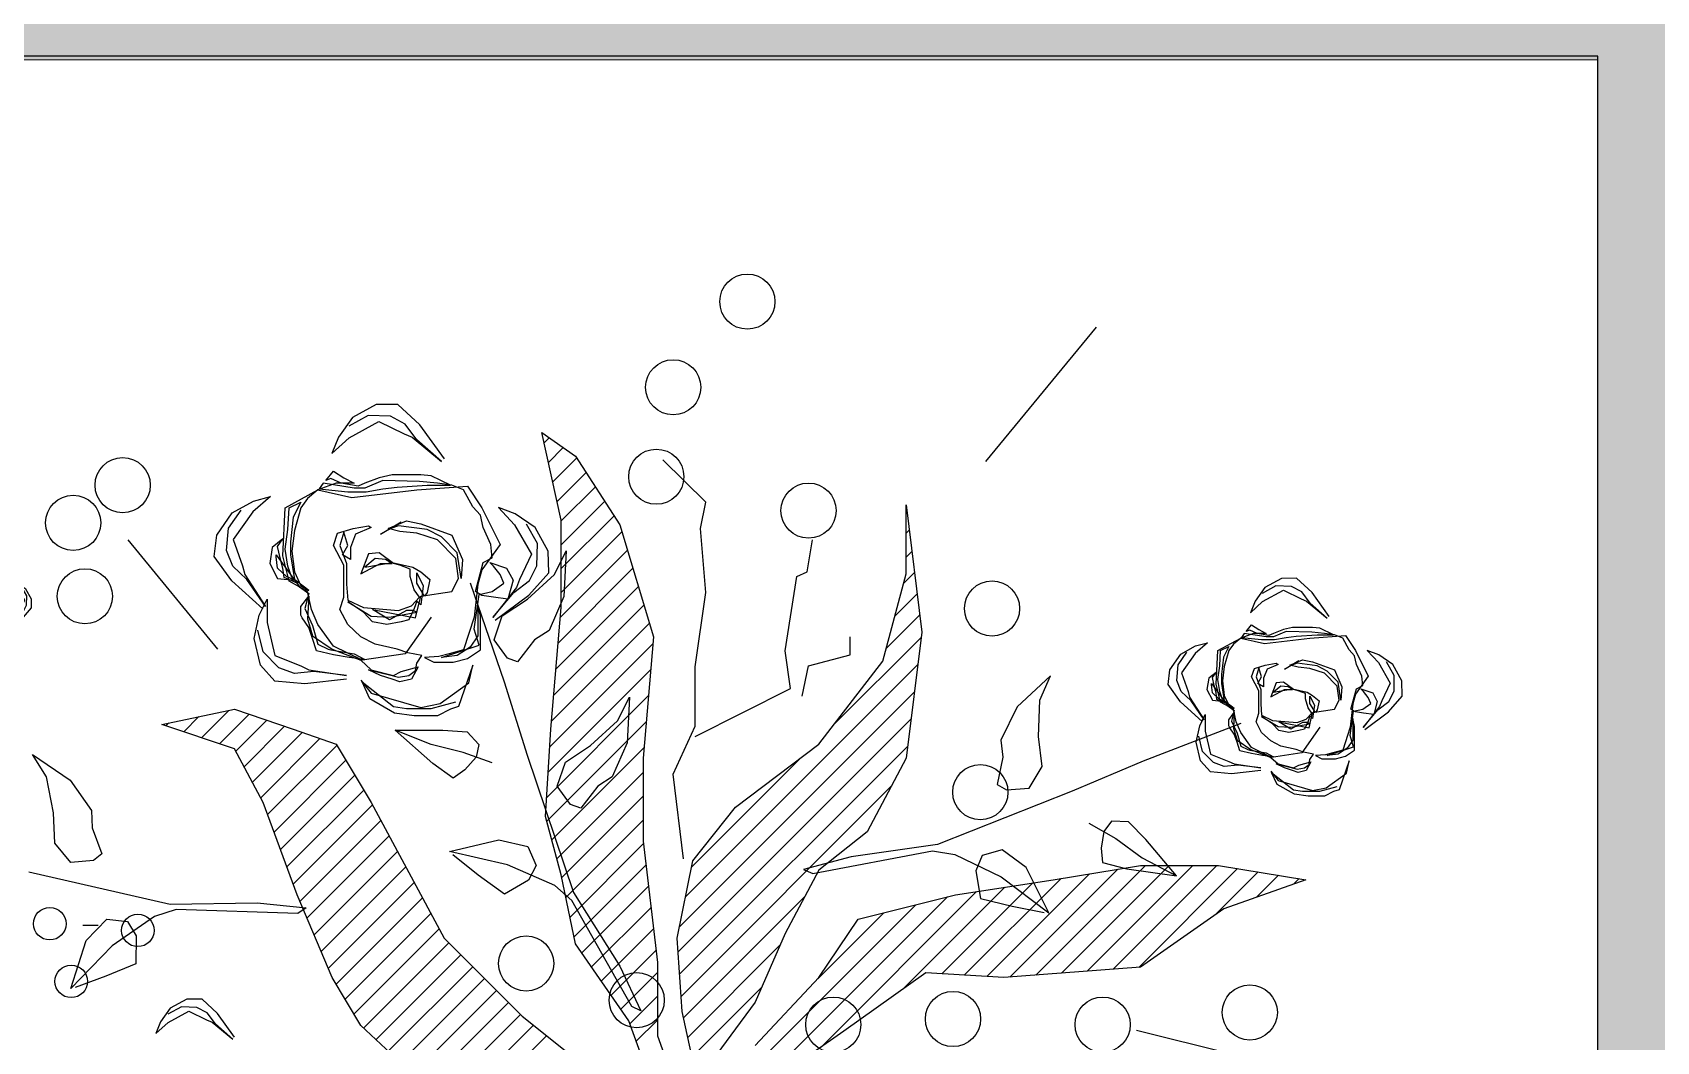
# Model space of a CAD drawing. Header units: inches. Extents: x 2744 to 7136, y -4349 to -2068.
# Drawn here: x 5505.53 to 5514.47, y -3867.7 to -3862.15 of the extents above; entities that cross this region are included whole.
import ezdxf

# ---------------------------------------------------------------- set-up
doc = ezdxf.new("R2010")
doc.units = ezdxf.units.IN
doc.header["$MEASUREMENT"] = 0
doc.linetypes.add('1', pattern=[0])
doc.layers.add('DIM', color=40, linetype='1', lineweight=0)
doc.layers.add('HATCH', color=251, linetype='Continuous', lineweight=0, transparency=0.75)
doc.layers.add('TREE', color=3, linetype='Continuous')

# ---------------------------------------------------------------- blocks, each defined once
blk = doc.blocks.new('06')
at = {"layer": 'TREE', "color": 97, "true_color": 0x446a2a}
for p, q in [((399.01295, 40.48709), (399.02693, 40.48709)), ((399.31794, 40.30515), (399.48347, 40.47068)), ((399.33501, 40.30943), (399.47364, 40.44806)), ((399.53324, 40.37977), (399.57249, 40.41901)), ((399.54034, 40.37408), (399.58177, 40.4155)), ((399.54734, 40.36828), (399.59003, 40.41098)), ((399.55373, 40.36189), (399.59829, 40.40645)), ((399.59878, 40.40619), (399.63303, 40.37433)), ((399.37367, 40.37736), (399.41072, 40.40315)), ((399.42121, 40.36169), (399.44987, 40.40062)), ((399.47364, 40.37989), (399.46525, 40.40315)), ((399.54634, 40.36927), (399.5072, 40.40062)), ((399.56012, 40.35549), (399.60502, 40.40038)), ((399.21638, 40.37686), (399.16535, 40.3895)), ((399.41779, 40.35384), (399.45516, 40.39121)), ((399.45477, 40.39304), (399.46036, 40.36675)), ((399.48133, 40.39304), (399.48902, 40.3718)), ((399.56652, 40.34909), (399.61164, 40.39422)), ((399.57291, 40.3427), (399.61827, 40.38806)), ((399.30232, 40.30231), (399.38583, 40.38583)), ((399.42121, 40.38495), (399.38695, 40.34854)), ((399.40792, 40.33118), (399.4574, 40.38066)), ((399.47364, 40.37132), (399.48506, 40.38274)), ((399.47364, 40.34045), (399.47364, 40.37989)), ((399.5793, 40.3363), (399.6249, 40.38189)), ((399.32963, 40.34601), (399.37367, 40.37736)), ((399.39451, 40.30498), (399.45964, 40.37011)), ((399.47364, 40.35853), (399.48846, 40.37335)), ((399.48902, 40.3718), (399.51768, 40.33034)), ((399.58569, 40.3299), (399.63152, 40.37573)), ((399.63303, 40.37433), (399.64841, 40.34854)), ((399.40513, 40.32478), (399.42121, 40.36169)), ((399.46036, 40.36675), (399.46315, 40.32731)), ((399.47364, 40.34574), (399.49339, 40.36549)), ((399.48257, 40.36633), (399.48753, 40.36402)), ((399.49395, 40.34249), (399.48257, 40.36633)), ((399.48753, 40.36402), (399.51968, 40.30709)), ((399.58829, 40.32731), (399.54634, 40.36927)), ((399.59095, 40.32237), (399.63672, 40.36814)), ((399.28719, 40.29998), (399.34212, 40.3549)), ((399.34814, 40.24582), (399.46093, 40.35862)), ((399.47443, 40.33374), (399.49861, 40.35793)), ((399.59542, 40.31405), (399.6415, 40.36013)), ((399.59989, 40.30573), (399.64628, 40.35212)), ((399.76654, 40.33149), (399.78886, 40.35438)), ((399.78886, 40.35438), (399.78052, 40.32853)), ((399.17327, 40.28837), (399.22899, 40.3441)), ((399.18606, 40.28837), (399.24283, 40.34514)), ((399.19885, 40.28837), (399.25667, 40.34619)), ((399.21164, 40.28837), (399.27051, 40.34724)), ((399.21428, 40.34298), (399.28769, 40.34854)), ((399.22639, 40.29033), (399.28435, 40.34829)), ((399.24165, 40.2928), (399.29684, 40.34799)), ((399.25691, 40.29527), (399.3089, 40.34726)), ((399.27207, 40.29765), (399.32096, 40.34654)), ((399.28769, 40.34854), (399.32963, 40.34601)), ((399.33931, 40.2242), (399.46178, 40.34667)), ((399.35208, 40.31371), (399.38759, 40.34922)), ((399.38695, 40.34854), (399.36598, 40.31719)), ((399.47578, 40.3223), (399.50384, 40.35036)), ((399.60436, 40.29741), (399.65052, 40.34357)), ((399.64841, 40.34854), (399.66729, 40.30405)), ((399.75384, 40.34112), (399.77004, 40.34785)), ((399.16213, 40.29002), (399.21516, 40.34305)), ((399.16954, 40.31163), (399.21428, 40.34298)), ((399.3375, 40.2096), (399.46263, 40.33473)), ((399.48133, 40.27523), (399.47364, 40.34045)), ((399.47713, 40.31086), (399.50907, 40.3428)), ((399.47848, 40.29942), (399.51429, 40.33524)), ((399.51881, 40.30287), (399.49395, 40.34249)), ((399.60883, 40.2891), (399.65433, 40.33459)), ((399.75368, 40.32613), (399.75384, 40.34112)), ((399.46315, 40.32731), (399.45477, 40.28584)), ((399.47983, 40.28798), (399.51846, 40.32661)), ((399.51768, 40.33034), (399.52537, 40.29343)), ((399.62744, 40.25449), (399.58829, 40.32731)), ((399.74388, 40.31567), (399.76654, 40.33149)), ((399.75827, 40.31848), (399.75368, 40.32613)), ((399.78052, 40.32853), (399.76936, 40.31709)), ((399.36598, 40.31719), (399.31355, 40.30405)), ((399.33569, 40.19501), (399.46193, 40.32124)), ((399.38695, 40.2909), (399.40513, 40.32478)), ((399.61331, 40.28078), (399.65814, 40.32561)), ((399.76936, 40.31709), (399.75827, 40.31848)), ((399.1255, 40.29596), (399.16954, 40.31163)), ((399.15113, 40.29181), (399.17425, 40.31493)), ((399.26352, 40.31369), (399.27574, 40.28943)), ((399.2891, 40.29451), (399.26352, 40.31369)), ((399.28312, 40.31013), (399.26605, 40.31359)), ((399.30016, 40.30598), (399.28312, 40.31013)), ((399.48118, 40.27654), (399.52066, 40.31603)), ((399.61778, 40.27246), (399.66195, 40.31663)), ((399.66233, 40.31112), (399.66689, 40.31415)), ((399.68862, 40.30842), (399.66233, 40.31112)), ((399.66689, 40.31415), (399.73223, 40.31196)), ((399.73539, 40.30902), (399.68862, 40.30842)), ((399.73223, 40.31196), (399.74388, 40.31567)), ((399.81139, 40.29182), (399.73539, 40.30902)), ((399.14012, 40.29359), (399.15187, 40.30534)), ((399.31355, 40.30405), (399.26112, 40.29596)), ((399.30263, 40.29119), (399.30016, 40.30598)), ((399.33389, 40.18041), (399.45868, 40.30521)), ((399.48133, 40.26391), (399.52287, 40.30545)), ((399.5437, 40.22902), (399.51881, 40.30287)), ((399.51968, 40.30709), (399.5289, 40.29908)), ((399.54294, 40.29616), (399.55582, 40.30382)), ((399.55582, 40.30382), (399.57, 40.29349)), ((399.62225, 40.26414), (399.66576, 40.30765)), ((399.66729, 40.30405), (399.68546, 40.25449)), ((399.17234, 40.28837), (399.1255, 40.29596)), ((399.12911, 40.29537), (399.13202, 40.29828)), ((399.22163, 40.29011), (399.19496, 40.29394)), ((399.19496, 40.29394), (399.21141, 40.27441)), ((399.2133, 40.28414), (399.19496, 40.29394)), ((399.26112, 40.29596), (399.21428, 40.28837)), ((399.31393, 40.28236), (399.2891, 40.29451)), ((399.29928, 40.28293), (399.30263, 40.29119)), ((399.39023, 40.29272), (399.326, 40.2805)), ((399.3952, 40.29043), (399.39023, 40.29272)), ((399.48133, 40.25112), (399.52507, 40.29486)), ((399.52537, 40.29343), (399.53376, 40.26208)), ((399.5289, 40.29908), (399.55422, 40.28797)), ((399.5388, 40.28826), (399.54294, 40.29616)), ((399.57, 40.29349), (399.58367, 40.28269)), ((399.62672, 40.25583), (399.66934, 40.29844)), ((399.21428, 40.28837), (399.17234, 40.28837)), ((399.22758, 40.27379), (399.2133, 40.28414)), ((399.23466, 40.28681), (399.22163, 40.29011)), ((399.23537, 40.27909), (399.23466, 40.28681)), ((399.27574, 40.28943), (399.28853, 40.27984)), ((399.28853, 40.27984), (399.29928, 40.28293)), ((399.326, 40.2805), (399.31393, 40.28236)), ((399.32334, 40.2771), (399.36964, 40.28372)), ((399.36109, 40.27017), (399.38695, 40.2909)), ((399.36964, 40.28372), (399.3952, 40.29043)), ((399.39707, 40.2308), (399.45544, 40.28917)), ((399.45477, 40.28584), (399.4317, 40.25702)), ((399.45966, 40.28483), (399.46525, 40.23933)), ((399.48133, 40.23833), (399.52771, 40.2847)), ((399.54338, 40.27806), (399.5388, 40.28826)), ((399.55422, 40.28797), (399.58537, 40.28083)), ((399.63147, 40.24779), (399.67277, 40.28909)), ((399.7721, 40.282), (399.77652, 40.28572)), ((399.77652, 40.28572), (399.7887, 40.28668)), ((399.7887, 40.28668), (399.79743, 40.27627)), ((399.21141, 40.27441), (399.22066, 40.26496)), ((399.24193, 40.26554), (399.22758, 40.27379)), ((399.23401, 40.27005), (399.23537, 40.27909)), ((399.25089, 40.24841), (399.32334, 40.2771)), ((399.48084, 40.22505), (399.53041, 40.27462)), ((399.48133, 40.23073), (399.48133, 40.27523)), ((399.55896, 40.27449), (399.54338, 40.27806)), ((399.58537, 40.28083), (399.55896, 40.27449)), ((399.63628, 40.23981), (399.6762, 40.27973)), ((399.77739, 40.26808), (399.7721, 40.282)), ((399.79743, 40.27627), (399.79803, 40.26001)), ((399.22975, 40.26461), (399.23401, 40.27005)), ((399.34012, 40.23073), (399.36109, 40.27017)), ((399.64109, 40.23182), (399.67964, 40.27037)), ((399.77765, 40.25887), (399.77739, 40.26808)), ((399.4317, 40.25702), (399.38695, 40.22314)), ((399.47964, 40.21106), (399.53311, 40.26453)), ((399.50573, 40.24569), (399.51485, 40.25746)), ((399.51485, 40.25746), (399.52033, 40.25561)), ((399.53376, 40.26208), (399.53096, 40.21505)), ((399.64589, 40.22384), (399.68307, 40.26102)), ((399.78908, 40.24259), (399.77765, 40.25887)), ((399.79803, 40.26001), (399.80179, 40.2408)), ((399.21283, 40.23238), (399.25089, 40.24841)), ((399.28628, 40.24775), (399.2741, 40.24682)), ((399.29123, 40.24476), (399.28628, 40.24775)), ((399.47844, 40.19707), (399.53315, 40.25178)), ((399.52033, 40.25561), (399.52749, 40.24572)), ((399.64631, 40.22314), (399.62744, 40.25449)), ((399.65496, 40.22011), (399.68681, 40.25197)), ((399.68546, 40.25449), (399.70084, 40.22567)), ((399.2741, 40.24682), (399.26708, 40.23519)), ((399.28814, 40.23019), (399.29123, 40.24476)), ((399.46525, 40.23933), (399.45337, 40.21354)), ((399.49004, 40.22244), (399.49799, 40.24068)), ((399.49799, 40.24068), (399.50573, 40.24569)), ((399.52749, 40.24572), (399.52315, 40.23284)), ((399.57714, 40.23699), (399.5835, 40.24143)), ((399.5835, 40.24143), (399.59443, 40.23362)), ((399.66443, 40.21679), (399.69126, 40.24363)), ((399.8093, 40.22873), (399.78908, 40.24259)), ((399.80179, 40.2408), (399.8093, 40.22873)), ((399.26708, 40.23519), (399.26899, 40.21903)), ((399.28931, 40.22105), (399.28814, 40.23019)), ((399.33173, 40.16297), (399.34012, 40.23073)), ((399.47574, 40.1655), (399.48133, 40.23073)), ((399.47725, 40.18309), (399.53234, 40.23818)), ((399.52315, 40.23284), (399.50958, 40.22386)), ((399.56256, 40.23325), (399.57813, 40.22762)), ((399.56972, 40.22335), (399.57112, 40.23011)), ((399.57112, 40.23011), (399.57714, 40.23699)), ((399.59443, 40.23362), (399.61458, 40.21573)), ((399.67394, 40.21352), (399.69571, 40.23529)), ((399.38695, 40.22314), (399.3527, 40.17865)), ((399.47605, 40.1691), (399.53153, 40.22458)), ((399.48874, 40.19796), (399.49004, 40.22244)), ((399.50958, 40.22386), (399.49513, 40.21065)), ((399.55605, 40.18961), (399.5437, 40.22902)), ((399.57586, 40.21663), (399.56972, 40.22335)), ((399.57813, 40.22762), (399.59525, 40.2234)), ((399.59525, 40.2234), (399.61458, 40.21573)), ((399.66938, 40.21505), (399.64631, 40.22314)), ((399.6835, 40.21029), (399.70016, 40.22695)), ((399.69306, 40.20706), (399.70895, 40.22295)), ((399.70084, 40.22567), (399.73999, 40.21253)), ((399.26899, 40.21903), (399.26824, 40.19947)), ((399.28052, 40.2032), (399.28931, 40.22105)), ((399.33208, 40.16581), (399.37874, 40.21248)), ((399.45337, 40.2191), (399.40233, 40.19331)), ((399.45337, 40.21354), (399.45337, 40.18168)), ((399.53096, 40.21505), (399.52537, 40.14983)), ((399.58905, 40.21568), (399.57586, 40.21663)), ((399.61458, 40.21573), (399.58905, 40.21568)), ((399.70084, 40.20444), (399.66938, 40.21505)), ((399.73999, 40.21253), (399.70084, 40.20444)), ((399.70385, 40.20506), (399.71852, 40.21973)), ((399.71997, 40.20839), (399.7281, 40.21652)), ((399.73609, 40.21172), (399.73767, 40.2133)), ((399.47794, 40.1582), (399.53061, 40.21087)), ((399.49513, 40.21065), (399.48874, 40.19796)), ((399.26267, 40.18639), (399.28052, 40.2032)), ((399.26824, 40.19947), (399.26267, 40.18639)), ((399.39604, 40.19736), (399.39255, 40.18118)), ((399.48091, 40.14838), (399.52941, 40.19688)), ((399.40233, 40.19331), (399.40513, 40.17309)), ((399.3527, 40.17865), (399.34012, 40.13162)), ((399.39255, 40.18118), (399.37018, 40.17511)), ((399.45337, 40.18168), (399.44777, 40.14174)), ((399.48388, 40.13856), (399.52821, 40.18289)), ((399.33285, 40.1538), (399.35087, 40.17182)), ((399.37018, 40.17511), (399.37018, 40.1655)), ((399.40513, 40.17309), (399.39884, 40.13314)), ((399.48684, 40.12874), (399.52701, 40.1689)), ((399.75817, 40.11342), (399.70993, 40.17208)), ((399.34012, 40.09471), (399.33173, 40.16297)), ((399.49391, 40.10533), (399.47574, 40.1655)), ((399.52399, 40.14386), (399.53195, 40.1621)), ((399.53195, 40.1621), (399.53968, 40.16711)), ((399.33425, 40.14241), (399.3462, 40.15435)), ((399.48981, 40.11891), (399.52581, 40.15491)), ((399.52269, 40.11938), (399.52399, 40.14386)), ((399.52537, 40.14983), (399.52537, 40.1028)), ((399.33565, 40.13102), (399.34153, 40.13689)), ((399.44777, 40.14174), (399.45057, 40.10735)), ((399.49278, 40.10909), (399.52537, 40.14169)), ((399.34012, 40.13162), (399.34012, 40.09471)), ((399.39325, 40.13061), (399.39045, 40.11342)), ((399.39884, 40.13314), (399.39325, 40.13061)), ((399.49701, 40.10053), (399.52537, 40.1289)), ((399.52908, 40.13208), (399.52269, 40.11938)), ((399.53206, 40.13107), (399.53233, 40.11954)), ((399.33705, 40.11963), (399.34012, 40.12269)), ((399.33845, 40.10824), (399.34012, 40.1099)), ((399.50201, 40.09275), (399.52537, 40.11611)), ((399.45057, 40.10735), (399.44777, 40.0932)), ((399.51768, 40.06842), (399.49391, 40.10533)), ((399.50702, 40.08497), (399.52537, 40.10332)), ((399.52537, 40.1028), (399.53586, 40.05578)), ((399.33985, 40.09685), (399.34012, 40.09711)), ((399.44777, 40.0932), (399.47084, 40.07044)), ((399.51203, 40.07719), (399.52761, 40.09277)), ((399.51704, 40.06941), (399.52994, 40.08231)), ((399.23805, 39.99915), (399.29747, 40.07145)), ((399.53586, 40.05578), (399.51768, 40.06842)), ((399.52426, 40.06384), (399.53227, 40.07185)), ((399.53181, 40.0586), (399.53461, 40.06139))]:
    blk.add_line(p, q, dxfattribs=at)
at = {"layer": 'TREE', "color": 30, "true_color": 0xef731a}
for p, q in [((399.70081, 40.38057), (399.70999, 40.36776)), ((399.70186, 40.38152), (399.71111, 40.37339)), ((399.71295, 40.37241), (399.70186, 40.38152)), ((399.74315, 40.37858), (399.73658, 40.37265)), ((399.74065, 40.37236), (399.74315, 40.37858)), ((399.71111, 40.37339), (399.71551, 40.36747)), ((399.71597, 40.37118), (399.71295, 40.37241)), ((399.72542, 40.36652), (399.71597, 40.37118)), ((399.73658, 40.37265), (399.72542, 40.36652)), ((399.73539, 40.36498), (399.74065, 40.37236)), ((399.70999, 40.36776), (399.71832, 40.36012)), ((399.71551, 40.36747), (399.72102, 40.36453)), ((399.72102, 40.36453), (399.72942, 40.3642)), ((399.7264, 40.36016), (399.73539, 40.36498)), ((399.72942, 40.3642), (399.73677, 40.36821)), ((399.71832, 40.36012), (399.7264, 40.36016)), ((399.77004, 40.34785), (399.78638, 40.35389)), ((399.22066, 40.26496), (399.22975, 40.26461)), ((399.10222, 40.23204), (399.1076, 40.24762)), ((399.1076, 40.24762), (399.11054, 40.24868)), ((399.11788, 40.24833), (399.10858, 40.24585)), ((399.11054, 40.24868), (399.11543, 40.25116)), ((399.12179, 40.24797), (399.11445, 40.24656)), ((399.11543, 40.25116), (399.12424, 40.25116)), ((399.12718, 40.24833), (399.11788, 40.24833)), ((399.14039, 40.24266), (399.12179, 40.24797)), ((399.12424, 40.25116), (399.13158, 40.2501)), ((399.13207, 40.24762), (399.12718, 40.24833)), ((399.13158, 40.2501), (399.14088, 40.24479)), ((399.14381, 40.23841), (399.13207, 40.24762)), ((399.10369, 40.23877), (399.10222, 40.23204)), ((399.11445, 40.24656), (399.10369, 40.23877)), ((399.1443, 40.23771), (399.14039, 40.24266)), ((399.14088, 40.24479), (399.14381, 40.23841)), ((399.14969, 40.23735), (399.16535, 40.23912)), ((399.16535, 40.23912), (399.1766, 40.23806)), ((399.10956, 40.23098), (399.10418, 40.22957)), ((399.1169, 40.23098), (399.10956, 40.23098)), ((399.12033, 40.22921), (399.1169, 40.23098)), ((399.12326, 40.23134), (399.1213, 40.2285)), ((399.12277, 40.23275), (399.12522, 40.23735)), ((399.12913, 40.23452), (399.12277, 40.23275)), ((399.12375, 40.23417), (399.12326, 40.23134)), ((399.1262, 40.23594), (399.12375, 40.23417)), ((399.12522, 40.23735), (399.12962, 40.23841)), ((399.13011, 40.23665), (399.1262, 40.23594)), ((399.12767, 40.2278), (399.14381, 40.23027)), ((399.13207, 40.23594), (399.12913, 40.23452)), ((399.12962, 40.23841), (399.13256, 40.23735)), ((399.13403, 40.23558), (399.13011, 40.23665)), ((399.14039, 40.23381), (399.13207, 40.23594)), ((399.13256, 40.23735), (399.13696, 40.23594)), ((399.14137, 40.23381), (399.13403, 40.23558)), ((399.13696, 40.23594), (399.14137, 40.23381)), ((399.1443, 40.23027), (399.14039, 40.23381)), ((399.14284, 40.22992), (399.14871, 40.22921)), ((399.14675, 40.2278), (399.14284, 40.22992)), ((399.14381, 40.23027), (399.15458, 40.22497)), ((399.15507, 40.22603), (399.1443, 40.23027)), ((399.14969, 40.23594), (399.16192, 40.23452)), ((399.16388, 40.23381), (399.14969, 40.23594)), ((399.16043, 40.21201), (399.21283, 40.23238)), ((399.16192, 40.23452), (399.16926, 40.23523)), ((399.16681, 40.2324), (399.16388, 40.23381)), ((399.1766, 40.2285), (399.16681, 40.2324)), ((399.16926, 40.23523), (399.17513, 40.23311)), ((399.17513, 40.23311), (399.18101, 40.22709)), ((399.1766, 40.23806), (399.18198, 40.23204)), ((399.18198, 40.23204), (399.18443, 40.22213)), ((399.10418, 40.22957), (399.09928, 40.22638)), ((399.09928, 40.22638), (399.09928, 40.22213)), ((399.09928, 40.22213), (399.09928, 40.21364)), ((399.11396, 40.22921), (399.09977, 40.22461)), ((399.09977, 40.22461), (399.10173, 40.21859)), ((399.10026, 40.22107), (399.1032, 40.22532)), ((399.10173, 40.21399), (399.10565, 40.22638)), ((399.1032, 40.22532), (399.10809, 40.2285)), ((399.10565, 40.22638), (399.11103, 40.2278)), ((399.10809, 40.2285), (399.11396, 40.22921)), ((399.11103, 40.2278), (399.11494, 40.22886)), ((399.11494, 40.22886), (399.12033, 40.22921)), ((399.11788, 40.21399), (399.12767, 40.2278)), ((399.1213, 40.2285), (399.12669, 40.22744)), ((399.12669, 40.22744), (399.1306, 40.22603)), ((399.1306, 40.22603), (399.13892, 40.22426)), ((399.13892, 40.22426), (399.1443, 40.22143)), ((399.1443, 40.22143), (399.1492, 40.21682)), ((399.15556, 40.22638), (399.14675, 40.2278)), ((399.14871, 40.22921), (399.15458, 40.22815)), ((399.15458, 40.22815), (399.16094, 40.22673)), ((399.15458, 40.22497), (399.16045, 40.21682)), ((399.16241, 40.22107), (399.15507, 40.22603)), ((399.15654, 40.22603), (399.15556, 40.22638)), ((399.16045, 40.22426), (399.15654, 40.22603)), ((399.16241, 40.21718), (399.16045, 40.22426)), ((399.16094, 40.22673), (399.16241, 40.22213)), ((399.16241, 40.22213), (399.16388, 40.21789)), ((399.17954, 40.21612), (399.1766, 40.2285)), ((399.18101, 40.22709), (399.18296, 40.21895)), ((399.18443, 40.22213), (399.18247, 40.21328)), ((399.09374, 40.21522), (399.08111, 40.2058)), ((399.08581, 40.20293), (399.09471, 40.21419)), ((399.09471, 40.21419), (399.08675, 40.20478)), ((399.09928, 40.21364), (399.10026, 40.20939)), ((399.10173, 40.21859), (399.09977, 40.2055)), ((399.10026, 40.20939), (399.10026, 40.22107)), ((399.10026, 40.2016), (399.10173, 40.21399)), ((399.12375, 40.21435), (399.12179, 40.20621)), ((399.13354, 40.21399), (399.12326, 40.21222)), ((399.1399, 40.21116), (399.12375, 40.21435)), ((399.12424, 40.21081), (399.1262, 40.21505)), ((399.1262, 40.21505), (399.12913, 40.21576)), ((399.12718, 40.21152), (399.13354, 40.21505)), ((399.12913, 40.21576), (399.13452, 40.21682)), ((399.13354, 40.21505), (399.1399, 40.21116)), ((399.14039, 40.21364), (399.13354, 40.21399)), ((399.13452, 40.21682), (399.1399, 40.21576)), ((399.1399, 40.21576), (399.14333, 40.21222)), ((399.1492, 40.20833), (399.14039, 40.21364)), ((399.1492, 40.21682), (399.15213, 40.21116)), ((399.16045, 40.21682), (399.1629, 40.21116)), ((399.16437, 40.2147), (399.16241, 40.22107)), ((399.16535, 40.21081), (399.16241, 40.21718)), ((399.16388, 40.21789), (399.16633, 40.21435)), ((399.16388, 40.20621), (399.16437, 40.2147)), ((399.16633, 40.21435), (399.16681, 40.21328)), ((399.16681, 40.21328), (399.16681, 40.2101)), ((399.17954, 40.20727), (399.17954, 40.21612)), ((399.18247, 40.21328), (399.17954, 40.20727)), ((399.08111, 40.2058), (399.07363, 40.19732)), ((399.08675, 40.20478), (399.08092, 40.20028)), ((399.08705, 40.20019), (399.08901, 40.20727)), ((399.08901, 40.20727), (399.09439, 40.20656)), ((399.09488, 40.20444), (399.09048, 40.20125)), ((399.09439, 40.20656), (399.09879, 40.20585)), ((399.09977, 40.2055), (399.09488, 40.20444)), ((399.10124, 40.20444), (399.0983, 40.19346)), ((399.09879, 40.20585), (399.10124, 40.20444)), ((399.11005, 40.20444), (399.1076, 40.19948)), ((399.12179, 40.20621), (399.11005, 40.20444)), ((399.11837, 40.19983), (399.11935, 40.20479)), ((399.11935, 40.20479), (399.12033, 40.20621)), ((399.12033, 40.20621), (399.12326, 40.20125)), ((399.12082, 40.20231), (399.12179, 40.20939)), ((399.12179, 40.20939), (399.12326, 40.20798)), ((399.12522, 40.20975), (399.12228, 40.20656)), ((399.12228, 40.20656), (399.12424, 40.20373)), ((399.12326, 40.21222), (399.12473, 40.21152)), ((399.12326, 40.20798), (399.12424, 40.21081)), ((399.12473, 40.21152), (399.12718, 40.21152)), ((399.13011, 40.21152), (399.12522, 40.20975)), ((399.14333, 40.21045), (399.13011, 40.21152)), ((399.14333, 40.21222), (399.1492, 40.20833)), ((399.1492, 40.20762), (399.14333, 40.21045)), ((399.14969, 40.2016), (399.1492, 40.20762)), ((399.15213, 40.21116), (399.15067, 40.20656)), ((399.15067, 40.20656), (399.15067, 40.19453)), ((399.1629, 40.21116), (399.16437, 40.20444)), ((399.16388, 40.20514), (399.16535, 40.21081)), ((399.16681, 40.2101), (399.16388, 40.20621)), ((399.1673, 40.20267), (399.16388, 40.20514)), ((399.16388, 40.20408), (399.17024, 40.19913)), ((399.16681, 40.20231), (399.16388, 40.20408)), ((399.16437, 40.20444), (399.17122, 40.20054)), ((399.18011, 40.21002), (399.18711, 40.19989)), ((399.18787, 40.19795), (399.18011, 40.21002)), ((399.18117, 40.21096), (399.19283, 40.20035)), ((399.5806, 40.20292), (399.58479, 40.20444)), ((399.59528, 40.20393), (399.582, 40.20039)), ((399.58479, 40.20444), (399.59178, 40.20798)), ((399.59178, 40.20798), (399.60437, 40.20798)), ((399.60856, 40.20393), (399.59528, 40.20393)), ((399.60437, 40.20798), (399.61485, 40.20646)), ((399.61555, 40.20292), (399.60856, 40.20393)), ((399.61485, 40.20646), (399.62814, 40.19887)), ((399.07363, 40.19732), (399.07382, 40.18925)), ((399.08092, 40.20028), (399.07809, 40.19471)), ((399.08016, 40.19035), (399.08464, 40.19989)), ((399.08464, 40.19989), (399.08581, 40.20293)), ((399.0895, 40.19559), (399.08705, 40.20019)), ((399.09586, 40.19346), (399.0895, 40.19559)), ((399.09048, 40.20125), (399.09194, 40.19807)), ((399.09194, 40.19807), (399.09439, 40.19488)), ((399.09194, 40.18674), (399.09879, 40.1963)), ((399.09879, 40.1963), (399.10026, 40.2016)), ((399.10613, 40.1924), (399.10662, 40.19948)), ((399.10662, 40.19948), (399.10809, 40.18992)), ((399.1076, 40.19948), (399.10858, 40.19205)), ((399.12179, 40.197), (399.11837, 40.19983)), ((399.12326, 40.19736), (399.12082, 40.20231)), ((399.12473, 40.19523), (399.12179, 40.197)), ((399.12326, 40.20125), (399.12326, 40.19736)), ((399.12424, 40.20373), (399.12571, 40.19877)), ((399.13256, 40.19346), (399.12473, 40.19523)), ((399.12571, 40.19877), (399.12571, 40.19594)), ((399.12571, 40.19594), (399.12962, 40.19453)), ((399.14284, 40.19523), (399.13256, 40.19346)), ((399.1443, 40.19771), (399.13892, 40.19488)), ((399.13892, 40.19205), (399.14284, 40.19523)), ((399.14137, 40.19028), (399.1443, 40.19771)), ((399.14969, 40.19382), (399.14969, 40.2016)), ((399.16926, 40.197), (399.16681, 40.20231)), ((399.17611, 40.19063), (399.1673, 40.20267)), ((399.16828, 40.20125), (399.17318, 40.19913)), ((399.16926, 40.19983), (399.16828, 40.20125)), ((399.16926, 40.20019), (399.1722, 40.19877)), ((399.17562, 40.19948), (399.16926, 40.20019)), ((399.17073, 40.19063), (399.16926, 40.19983)), ((399.17024, 40.18922), (399.16926, 40.197)), ((399.17024, 40.19913), (399.17171, 40.19488)), ((399.17122, 40.20054), (399.17367, 40.19099)), ((399.1722, 40.19877), (399.17562, 40.19559)), ((399.17318, 40.19913), (399.17367, 40.19559)), ((399.17367, 40.19559), (399.17464, 40.19169)), ((399.17856, 40.19382), (399.17562, 40.19948)), ((399.17562, 40.19559), (399.17611, 40.19134)), ((399.18711, 40.19989), (399.19248, 40.19484)), ((399.18874, 40.19481), (399.18787, 40.19795)), ((399.19283, 40.20035), (399.19945, 40.19119)), ((399.57291, 40.18067), (399.5806, 40.20292)), ((399.59039, 40.2014), (399.57501, 40.19028)), ((399.60087, 40.20342), (399.59039, 40.2014)), ((399.62744, 40.19584), (399.60087, 40.20342)), ((399.63233, 40.18977), (399.61555, 40.20292)), ((399.63303, 40.18876), (399.62744, 40.19584)), ((399.62814, 40.19887), (399.63233, 40.18977)), ((399.07382, 40.18925), (399.07881, 40.18035)), ((399.07809, 40.19471), (399.07792, 40.18631)), ((399.07792, 40.18631), (399.08206, 40.17903)), ((399.0865, 40.17931), (399.08016, 40.19035)), ((399.09879, 40.17293), (399.09194, 40.18674)), ((399.09439, 40.19488), (399.09586, 40.19346)), ((399.0983, 40.19346), (399.09488, 40.19169)), ((399.09488, 40.19169), (399.09537, 40.18674)), ((399.09537, 40.18674), (399.0983, 40.18037)), ((399.11005, 40.1832), (399.10613, 40.1924)), ((399.10809, 40.18992), (399.11396, 40.18391)), ((399.10858, 40.19205), (399.11543, 40.18497)), ((399.12962, 40.19453), (399.13207, 40.19382)), ((399.13207, 40.19382), (399.13745, 40.18992)), ((399.13256, 40.19382), (399.13501, 40.1924)), ((399.13696, 40.19382), (399.13256, 40.19382)), ((399.13501, 40.1924), (399.13892, 40.19205)), ((399.13892, 40.19488), (399.13696, 40.19382)), ((399.13745, 40.18992), (399.14137, 40.19028)), ((399.14626, 40.18285), (399.14822, 40.1878)), ((399.14822, 40.1924), (399.15116, 40.19063)), ((399.14822, 40.1878), (399.14822, 40.1924)), ((399.15116, 40.19063), (399.1492, 40.18709)), ((399.1492, 40.18709), (399.15067, 40.18214)), ((399.15213, 40.18709), (399.14969, 40.19382)), ((399.15067, 40.19453), (399.15458, 40.18709)), ((399.15067, 40.18214), (399.15213, 40.18709)), ((399.15458, 40.18709), (399.15311, 40.18249)), ((399.16926, 40.18143), (399.17024, 40.18922)), ((399.17073, 40.18568), (399.17073, 40.19063)), ((399.17171, 40.19488), (399.17269, 40.18851)), ((399.17269, 40.18851), (399.17171, 40.18108)), ((399.17367, 40.19099), (399.17269, 40.17293)), ((399.17367, 40.18462), (399.17758, 40.1878)), ((399.17562, 40.18745), (399.17367, 40.18462)), ((399.17464, 40.19169), (399.17562, 40.18745)), ((399.17611, 40.19134), (399.17611, 40.19063)), ((399.17758, 40.1878), (399.17856, 40.19382)), ((399.19227, 40.18489), (399.18874, 40.19481)), ((399.19248, 40.19484), (399.19476, 40.18902)), ((399.19476, 40.18902), (399.19411, 40.18064)), ((399.19945, 40.19119), (399.19848, 40.18317)), ((399.57434, 40.13645), (399.55605, 40.18961)), ((399.57501, 40.19028), (399.57291, 40.18067)), ((399.60227, 40.18168), (399.60577, 40.18826)), ((399.60577, 40.18826), (399.61206, 40.18977)), ((399.61276, 40.18724), (399.60716, 40.18623)), ((399.61206, 40.18977), (399.61625, 40.18826)), ((399.61835, 40.18573), (399.61276, 40.18724)), ((399.61625, 40.18826), (399.62254, 40.18623)), ((399.64072, 40.18826), (399.66309, 40.19078)), ((399.66309, 40.19078), (399.67917, 40.18927)), ((399.67917, 40.18927), (399.68686, 40.18067)), ((399.07881, 40.18035), (399.08629, 40.17523)), ((399.09255, 40.17285), (399.0865, 40.17931)), ((399.0983, 40.18037), (399.09928, 40.17577)), ((399.12179, 40.17895), (399.11005, 40.1832)), ((399.11396, 40.18391), (399.11935, 40.18108)), ((399.11543, 40.18497), (399.12326, 40.18249)), ((399.11935, 40.18108), (399.13011, 40.17966)), ((399.12718, 40.17789), (399.12179, 40.17895)), ((399.12326, 40.18249), (399.12962, 40.18178)), ((399.13403, 40.18072), (399.12718, 40.17789)), ((399.13696, 40.18285), (399.12913, 40.17824)), ((399.12962, 40.18178), (399.13403, 40.18072)), ((399.13011, 40.17966), (399.13305, 40.18072)), ((399.13305, 40.18072), (399.13696, 40.18285)), ((399.14039, 40.18037), (399.14626, 40.18285)), ((399.14137, 40.17966), (399.14039, 40.18037)), ((399.14724, 40.18072), (399.14137, 40.17966)), ((399.15311, 40.18249), (399.14724, 40.18072)), ((399.16681, 40.17293), (399.16926, 40.18143)), ((399.16975, 40.17647), (399.17073, 40.18568)), ((399.17171, 40.18108), (399.17122, 40.17293)), ((399.18489, 40.17451), (399.19227, 40.18489)), ((399.19411, 40.18064), (399.18928, 40.1738)), ((399.19848, 40.18317), (399.19264, 40.1748)), ((399.53968, 40.16711), (399.54881, 40.17888)), ((399.54881, 40.17888), (399.55428, 40.17704)), ((399.5834, 40.17915), (399.57571, 40.17713)), ((399.59388, 40.17915), (399.5834, 40.17915)), ((399.59878, 40.17663), (399.59388, 40.17915)), ((399.60297, 40.17966), (399.60017, 40.17561)), ((399.61136, 40.18421), (399.60227, 40.18168)), ((399.60367, 40.1837), (399.60297, 40.17966)), ((399.60716, 40.18623), (399.60367, 40.1837)), ((399.60926, 40.1746), (399.63233, 40.17814)), ((399.61555, 40.18623), (399.61136, 40.18421)), ((399.62744, 40.1832), (399.61555, 40.18623)), ((399.62884, 40.1832), (399.61835, 40.18573)), ((399.62254, 40.18623), (399.62884, 40.1832)), ((399.63303, 40.17814), (399.62744, 40.1832)), ((399.63093, 40.17764), (399.63932, 40.17663)), ((399.63653, 40.1746), (399.63093, 40.17764)), ((399.63233, 40.17814), (399.64771, 40.17056)), ((399.64841, 40.17208), (399.63303, 40.17814)), ((399.64072, 40.18623), (399.6582, 40.18421)), ((399.66099, 40.1832), (399.64072, 40.18623)), ((399.6582, 40.18421), (399.66868, 40.18522)), ((399.66519, 40.18118), (399.66099, 40.1832)), ((399.67917, 40.17561), (399.66519, 40.18118)), ((399.66868, 40.18522), (399.67707, 40.18219)), ((399.67707, 40.18219), (399.68546, 40.17359)), ((399.68686, 40.18067), (399.69035, 40.16651)), ((399.08629, 40.17523), (399.09255, 40.17285)), ((399.10418, 40.16479), (399.09879, 40.17293)), ((399.09928, 40.17577), (399.10222, 40.17258)), ((399.10222, 40.17258), (399.10565, 40.16621)), ((399.14773, 40.16904), (399.12326, 40.16621)), ((399.16045, 40.16621), (399.14773, 40.16904)), ((399.17269, 40.17293), (399.16045, 40.16621)), ((399.16045, 40.16621), (399.16437, 40.1694)), ((399.16437, 40.1694), (399.16681, 40.17293)), ((399.16681, 40.17081), (399.16975, 40.17647)), ((399.17122, 40.17293), (399.16681, 40.17081)), ((399.17823, 40.16868), (399.18489, 40.17451)), ((399.18469, 40.17044), (399.17823, 40.16868)), ((399.19264, 40.1748), (399.18469, 40.17044)), ((399.55428, 40.17704), (399.56144, 40.16714)), ((399.57571, 40.17713), (399.56872, 40.17258)), ((399.56872, 40.17258), (399.56872, 40.16651)), ((399.58969, 40.17663), (399.56941, 40.17005)), ((399.56941, 40.17005), (399.57221, 40.16146)), ((399.57011, 40.165), (399.57431, 40.17106)), ((399.57221, 40.15488), (399.5778, 40.17258)), ((399.57431, 40.17106), (399.5813, 40.17561)), ((399.5778, 40.17258), (399.58549, 40.1746)), ((399.5813, 40.17561), (399.58969, 40.17663)), ((399.58549, 40.1746), (399.59109, 40.17612)), ((399.59109, 40.17612), (399.59878, 40.17663)), ((399.59528, 40.15488), (399.60926, 40.1746)), ((399.60017, 40.17561), (399.60786, 40.1741)), ((399.60786, 40.1741), (399.61346, 40.17208)), ((399.61346, 40.17208), (399.62534, 40.16955)), ((399.62534, 40.16955), (399.63303, 40.1655)), ((399.64911, 40.17258), (399.63653, 40.1746)), ((399.63932, 40.17663), (399.64771, 40.17511)), ((399.64771, 40.17511), (399.6568, 40.17309)), ((399.64771, 40.17056), (399.6561, 40.15893)), ((399.6589, 40.165), (399.64841, 40.17208)), ((399.65051, 40.17208), (399.64911, 40.17258)), ((399.6561, 40.16955), (399.65051, 40.17208)), ((399.6589, 40.15943), (399.6561, 40.16955)), ((399.6568, 40.17309), (399.6589, 40.16651)), ((399.68336, 40.15792), (399.67917, 40.17561)), ((399.68546, 40.17359), (399.68826, 40.16196)), ((399.12326, 40.16621), (399.10418, 40.16479)), ((399.10565, 40.16621), (399.11005, 40.16444)), ((399.11005, 40.16444), (399.11543, 40.16373)), ((399.11054, 40.16444), (399.11788, 40.1609)), ((399.11935, 40.16444), (399.11054, 40.16444)), ((399.11543, 40.16373), (399.12228, 40.16302)), ((399.11788, 40.1609), (399.12179, 40.16055)), ((399.1306, 40.16515), (399.11935, 40.16444)), ((399.12179, 40.16055), (399.1262, 40.16055)), ((399.12228, 40.16302), (399.13599, 40.16267)), ((399.1262, 40.16055), (399.13256, 40.16055)), ((399.13599, 40.16586), (399.1306, 40.16515)), ((399.13256, 40.16055), (399.13745, 40.16161)), ((399.14235, 40.16692), (399.13599, 40.16586)), ((399.13599, 40.16267), (399.14284, 40.1655)), ((399.13745, 40.16161), (399.14284, 40.16373)), ((399.1492, 40.16692), (399.14235, 40.16692)), ((399.14284, 40.1655), (399.14675, 40.1655)), ((399.14284, 40.16373), (399.14528, 40.16479)), ((399.14528, 40.16479), (399.15164, 40.16373)), ((399.14675, 40.1655), (399.1585, 40.16373)), ((399.14675, 40.16373), (399.1536, 40.16373)), ((399.15067, 40.16161), (399.14675, 40.16373)), ((399.15996, 40.16586), (399.1492, 40.16692)), ((399.15458, 40.15913), (399.15067, 40.16161)), ((399.15164, 40.16373), (399.15556, 40.16196)), ((399.1536, 40.16373), (399.16045, 40.16621)), ((399.15752, 40.16267), (399.15458, 40.15913)), ((399.15556, 40.16196), (399.15752, 40.16267)), ((399.1585, 40.16373), (399.15996, 40.16586)), ((399.56144, 40.16714), (399.5571, 40.15427)), ((399.56872, 40.16651), (399.56872, 40.15438)), ((399.57221, 40.16146), (399.56941, 40.14275)), ((399.57011, 40.14831), (399.57011, 40.165)), ((399.63303, 40.1655), (399.64002, 40.15893)), ((399.6589, 40.16651), (399.66099, 40.16045)), ((399.66169, 40.15589), (399.6589, 40.165)), ((399.66099, 40.16045), (399.66449, 40.15539)), ((399.69035, 40.16651), (399.68756, 40.15387)), ((399.11289, 40.15455), (399.12207, 40.14174)), ((399.11394, 40.1555), (399.12319, 40.14737)), ((399.12502, 40.14639), (399.11394, 40.1555)), ((399.15522, 40.15256), (399.14865, 40.14663)), ((399.15272, 40.14634), (399.15522, 40.15256)), ((399.5608, 40.15664), (399.54275, 40.14318)), ((399.5571, 40.15427), (399.54353, 40.14528)), ((399.54947, 40.13908), (399.56218, 40.15516)), ((399.56218, 40.15516), (399.55082, 40.14173)), ((399.56872, 40.15438), (399.57011, 40.14831)), ((399.57011, 40.13719), (399.57221, 40.15488)), ((399.60367, 40.15539), (399.60087, 40.14376)), ((399.61765, 40.15488), (399.60297, 40.15236)), ((399.60297, 40.15236), (399.60507, 40.15134)), ((399.62674, 40.15084), (399.60367, 40.15539)), ((399.60437, 40.15033), (399.60716, 40.1564)), ((399.60716, 40.1564), (399.61136, 40.15741)), ((399.60856, 40.15134), (399.61765, 40.1564)), ((399.61136, 40.15741), (399.61905, 40.15893)), ((399.61765, 40.1564), (399.62674, 40.15084)), ((399.62744, 40.15438), (399.61765, 40.15488)), ((399.61905, 40.15893), (399.62674, 40.15741)), ((399.62674, 40.15741), (399.63163, 40.15236)), ((399.64002, 40.14679), (399.62744, 40.15438)), ((399.63163, 40.15236), (399.64002, 40.14679)), ((399.64002, 40.15893), (399.64422, 40.15084)), ((399.6561, 40.15893), (399.6596, 40.15084)), ((399.66309, 40.15033), (399.6589, 40.15943)), ((399.66099, 40.14376), (399.66169, 40.15589)), ((399.66449, 40.15539), (399.66519, 40.15387)), ((399.66519, 40.15387), (399.66519, 40.14932)), ((399.68336, 40.14528), (399.68336, 40.15792)), ((399.68756, 40.15387), (399.68336, 40.14528)), ((399.12319, 40.14737), (399.12758, 40.14145)), ((399.12804, 40.14516), (399.12502, 40.14639)), ((399.13749, 40.1405), (399.12804, 40.14516)), ((399.14865, 40.14663), (399.13749, 40.1405)), ((399.14747, 40.13896), (399.15272, 40.14634)), ((399.54353, 40.14528), (399.52908, 40.13208)), ((399.54275, 40.14318), (399.53206, 40.13107)), ((399.55124, 40.13516), (399.55403, 40.14528)), ((399.55403, 40.14528), (399.56172, 40.14427)), ((399.56172, 40.14427), (399.56802, 40.14325)), ((399.56941, 40.14275), (399.56242, 40.14123)), ((399.56802, 40.14325), (399.57151, 40.14123)), ((399.60087, 40.14376), (399.58409, 40.14123)), ((399.59738, 40.14174), (399.59878, 40.14376)), ((399.59878, 40.14376), (399.60297, 40.13668)), ((399.59947, 40.1382), (399.60087, 40.14831)), ((399.60087, 40.14831), (399.60297, 40.14629)), ((399.60577, 40.14882), (399.60157, 40.14427)), ((399.60157, 40.14427), (399.60437, 40.14022)), ((399.60297, 40.14629), (399.60437, 40.15033)), ((399.60507, 40.15134), (399.60856, 40.15134)), ((399.61276, 40.15134), (399.60577, 40.14882)), ((399.63163, 40.14983), (399.61276, 40.15134)), ((399.64002, 40.14578), (399.63163, 40.14983)), ((399.64072, 40.13719), (399.64002, 40.14578)), ((399.64422, 40.15084), (399.64212, 40.14427)), ((399.64212, 40.14427), (399.64212, 40.12707)), ((399.6596, 40.15084), (399.66169, 40.14123)), ((399.66099, 40.14224), (399.66309, 40.15033)), ((399.66519, 40.14932), (399.66099, 40.14376)), ((399.68418, 40.14921), (399.69418, 40.13474)), ((399.69527, 40.13197), (399.68418, 40.14921)), ((399.6857, 40.15055), (399.70235, 40.13539)), ((399.12207, 40.14174), (399.1304, 40.1341)), ((399.12758, 40.14145), (399.13309, 40.13851)), ((399.1304, 40.1341), (399.13847, 40.13414)), ((399.13309, 40.13851), (399.14149, 40.13818)), ((399.13847, 40.13414), (399.14747, 40.13896)), ((399.14149, 40.13818), (399.14885, 40.14219)), ((399.54248, 40.13529), (399.53843, 40.12734)), ((399.5414, 40.12111), (399.54779, 40.13473)), ((399.55082, 40.14173), (399.54248, 40.13529)), ((399.54779, 40.13473), (399.54947, 40.13908)), ((399.55473, 40.12859), (399.55124, 40.13516)), ((399.56242, 40.14123), (399.55613, 40.13668)), ((399.55613, 40.13668), (399.55823, 40.13213)), ((399.57151, 40.14123), (399.56732, 40.12556)), ((399.56802, 40.1296), (399.57011, 40.13719)), ((399.5785, 40.12404), (399.5792, 40.13415)), ((399.5792, 40.13415), (399.5813, 40.1205)), ((399.58409, 40.14123), (399.5806, 40.13415)), ((399.5806, 40.13415), (399.582, 40.12353)), ((399.59598, 40.13466), (399.59738, 40.14174)), ((399.60087, 40.13061), (399.59598, 40.13466)), ((399.60297, 40.13112), (399.59947, 40.1382)), ((399.60297, 40.13668), (399.60297, 40.13112)), ((399.60437, 40.14022), (399.60647, 40.13314)), ((399.64072, 40.12606), (399.64072, 40.13719)), ((399.66589, 40.1387), (399.66099, 40.14224)), ((399.66099, 40.14073), (399.67008, 40.13365)), ((399.66519, 40.1382), (399.66099, 40.14073)), ((399.66169, 40.14123), (399.67148, 40.13567)), ((399.66868, 40.13061), (399.66519, 40.1382)), ((399.67847, 40.12151), (399.66589, 40.1387)), ((399.66729, 40.13668), (399.67428, 40.13365)), ((399.66868, 40.13466), (399.66729, 40.13668)), ((399.66868, 40.13516), (399.67288, 40.13314)), ((399.67777, 40.13415), (399.66868, 40.13516)), ((399.67078, 40.12151), (399.66868, 40.13466)), ((399.67148, 40.13567), (399.67497, 40.12202)), ((399.68197, 40.12606), (399.67777, 40.13415)), ((399.69418, 40.13474), (399.70186, 40.12752)), ((399.70235, 40.13539), (399.71181, 40.1223)), ((399.53843, 40.12734), (399.5382, 40.11533)), ((399.56382, 40.12556), (399.55473, 40.12859)), ((399.55823, 40.13213), (399.56172, 40.12758)), ((399.55823, 40.11595), (399.56802, 40.1296)), ((399.56172, 40.12758), (399.56382, 40.12556)), ((399.56732, 40.12556), (399.56242, 40.12303)), ((399.60507, 40.12808), (399.60087, 40.13061)), ((399.61625, 40.12556), (399.60507, 40.12808)), ((399.60647, 40.13314), (399.60647, 40.1291)), ((399.60647, 40.1291), (399.61206, 40.12707)), ((399.61206, 40.12707), (399.61555, 40.12606)), ((399.61555, 40.12606), (399.62324, 40.1205)), ((399.63093, 40.12808), (399.61625, 40.12556)), ((399.61625, 40.12606), (399.61975, 40.12404)), ((399.62254, 40.12606), (399.61625, 40.12606)), ((399.62534, 40.12758), (399.62254, 40.12606)), ((399.63303, 40.13162), (399.62534, 40.12758)), ((399.62534, 40.12353), (399.63093, 40.12808)), ((399.62884, 40.12101), (399.63303, 40.13162)), ((399.64422, 40.11645), (399.64072, 40.12606)), ((399.64212, 40.12707), (399.64771, 40.11645)), ((399.67008, 40.11949), (399.66868, 40.13061)), ((399.67008, 40.13365), (399.67218, 40.12758)), ((399.67218, 40.12758), (399.67358, 40.11848)), ((399.67288, 40.13314), (399.67777, 40.12859)), ((399.67428, 40.13365), (399.67497, 40.12859)), ((399.67497, 40.12859), (399.67637, 40.12303)), ((399.67777, 40.12859), (399.67847, 40.12252)), ((399.68057, 40.11747), (399.68197, 40.12606)), ((399.69651, 40.12748), (399.69527, 40.13197)), ((399.70155, 40.1133), (399.69651, 40.12748)), ((399.70186, 40.12752), (399.70511, 40.11921)), ((399.53233, 40.11954), (399.53947, 40.10682)), ((399.55045, 40.10533), (399.5414, 40.12111)), ((399.56242, 40.12303), (399.56312, 40.11595)), ((399.58409, 40.11089), (399.5785, 40.12404)), ((399.5813, 40.1205), (399.58969, 40.1119)), ((399.582, 40.12353), (399.59178, 40.11342)), ((399.61975, 40.12404), (399.62534, 40.12353)), ((399.62324, 40.1205), (399.62884, 40.12101)), ((399.63583, 40.11039), (399.63862, 40.11747)), ((399.63862, 40.12404), (399.64282, 40.12151)), ((399.63862, 40.11747), (399.63862, 40.12404)), ((399.64282, 40.12151), (399.64002, 40.11645)), ((399.66868, 40.10836), (399.67008, 40.11949)), ((399.67078, 40.11443), (399.67078, 40.12151)), ((399.67358, 40.11848), (399.67218, 40.10786)), ((399.67497, 40.12202), (399.67358, 40.09623)), ((399.67497, 40.11292), (399.68057, 40.11747)), ((399.67777, 40.11696), (399.67497, 40.11292)), ((399.67637, 40.12303), (399.67777, 40.11696)), ((399.67847, 40.12252), (399.67847, 40.12151)), ((399.70511, 40.11921), (399.70418, 40.10724)), ((399.71181, 40.1223), (399.71042, 40.11085)), ((399.5382, 40.11533), (399.54411, 40.10494)), ((399.56802, 40.09623), (399.55823, 40.11595)), ((399.56312, 40.11595), (399.56732, 40.10685)), ((399.60087, 40.10483), (399.58409, 40.11089)), ((399.58969, 40.1119), (399.59738, 40.10786)), ((399.59178, 40.11342), (399.60297, 40.10988)), ((399.59738, 40.10786), (399.61276, 40.10584)), ((399.60297, 40.10988), (399.61206, 40.10887)), ((399.62254, 40.11039), (399.61136, 40.10381)), ((399.61206, 40.10887), (399.61835, 40.10735)), ((399.61695, 40.10735), (399.62254, 40.11039)), ((399.62744, 40.10685), (399.63583, 40.11039)), ((399.64561, 40.10988), (399.63722, 40.10735)), ((399.64002, 40.11645), (399.64212, 40.10938)), ((399.64212, 40.10938), (399.64422, 40.11645)), ((399.64771, 40.11645), (399.64561, 40.10988)), ((399.66519, 40.09623), (399.66868, 40.10836)), ((399.66938, 40.10129), (399.67078, 40.11443)), ((399.67218, 40.10786), (399.67148, 40.09623)), ((399.69101, 40.09848), (399.70155, 40.1133)), ((399.71042, 40.11085), (399.70208, 40.09889)), ((399.53947, 40.10682), (399.55016, 40.09951)), ((399.55016, 40.09951), (399.5591, 40.09611)), ((399.5591, 40.09611), (399.55045, 40.10533)), ((399.56732, 40.10685), (399.56872, 40.10027)), ((399.56872, 40.10027), (399.57291, 40.09572)), ((399.60856, 40.10331), (399.60087, 40.10483)), ((399.61835, 40.10735), (399.60856, 40.10331)), ((399.61276, 40.10584), (399.61695, 40.10735)), ((399.62884, 40.10584), (399.62744, 40.10685)), ((399.63722, 40.10735), (399.62884, 40.10584)), ((399.66519, 40.0932), (399.66938, 40.10129)), ((399.70418, 40.10724), (399.69727, 40.09747)), ((399.57571, 40.0846), (399.56802, 40.09623)), ((399.57291, 40.09572), (399.5778, 40.08662)), ((399.63792, 40.09067), (399.60297, 40.08662)), ((399.6561, 40.08662), (399.63792, 40.09067)), ((399.67358, 40.09623), (399.6561, 40.08662)), ((399.6561, 40.08662), (399.66169, 40.09117)), ((399.66169, 40.09117), (399.66519, 40.09623)), ((399.67148, 40.09623), (399.66519, 40.0932)), ((399.6815, 40.09015), (399.69101, 40.09848)), ((399.69073, 40.09266), (399.6815, 40.09015)), ((399.70208, 40.09889), (399.69073, 40.09266)), ((399.60297, 40.08662), (399.57571, 40.0846)), ((399.5778, 40.08662), (399.58409, 40.08409)), ((399.58409, 40.08409), (399.59178, 40.08308)), ((399.58479, 40.08409), (399.59528, 40.07904)), ((399.59738, 40.08409), (399.58479, 40.08409)), ((399.59178, 40.08308), (399.60157, 40.08207)), ((399.61346, 40.08511), (399.59738, 40.08409)), ((399.60157, 40.08207), (399.62115, 40.08157)), ((399.62115, 40.08612), (399.61346, 40.08511)), ((399.63023, 40.08763), (399.62115, 40.08612)), ((399.62115, 40.08157), (399.63093, 40.08561)), ((399.62324, 40.08005), (399.63093, 40.08308)), ((399.64002, 40.08763), (399.63023, 40.08763)), ((399.63093, 40.08561), (399.63653, 40.08561)), ((399.63093, 40.08308), (399.63443, 40.0846)), ((399.63443, 40.0846), (399.64352, 40.08308)), ((399.63653, 40.08561), (399.6533, 40.08308)), ((399.63653, 40.08308), (399.64631, 40.08308)), ((399.64212, 40.08005), (399.63653, 40.08308)), ((399.6554, 40.08612), (399.64002, 40.08763)), ((399.64352, 40.08308), (399.64911, 40.08055)), ((399.64631, 40.08308), (399.6561, 40.08662)), ((399.6533, 40.08308), (399.6554, 40.08612)), ((399.59528, 40.07904), (399.60087, 40.07853)), ((399.60087, 40.07853), (399.60716, 40.07853)), ((399.60716, 40.07853), (399.61625, 40.07853)), ((399.61625, 40.07853), (399.62324, 40.08005)), ((399.64771, 40.07651), (399.64212, 40.08005)), ((399.65191, 40.08157), (399.64771, 40.07651)), ((399.64911, 40.08055), (399.65191, 40.08157)), ((399.58815, 40.06997), (399.60126, 40.05167)), ((399.58965, 40.07132), (399.60286, 40.05971)), ((399.60549, 40.05831), (399.58965, 40.07132)), ((399.64863, 40.06712), (399.63924, 40.05865)), ((399.64506, 40.05824), (399.64863, 40.06712)), ((399.60286, 40.05971), (399.60914, 40.05125)), ((399.6098, 40.05655), (399.60549, 40.05831)), ((399.6233, 40.0499), (399.6098, 40.05655)), ((399.63924, 40.05865), (399.6233, 40.0499)), ((399.63755, 40.0477), (399.64506, 40.05824)), ((399.60126, 40.05167), (399.61316, 40.04075)), ((399.60914, 40.05125), (399.61701, 40.04705)), ((399.61701, 40.04705), (399.62902, 40.04659)), ((399.6247, 40.0408), (399.63755, 40.0477)), ((399.62902, 40.04659), (399.63952, 40.0523)), ((399.61316, 40.04075), (399.6247, 40.0408))]:
    blk.add_line(p, q, dxfattribs=at)
at = {"layer": 'TREE', "color": 97, "true_color": 0x446a2a}
for centre in [(399.03742, 40.53816), (398.9766, 40.49164), (399.05699, 40.48557), (399.23456, 40.37382), (399.37926, 40.37382), (399.15556, 40.36725), (399.31495, 40.37079), (399.48483, 40.36068), (399.54425, 40.34096), (399.30027, 40.24893), (399.29398, 40.15033), (399.78123, 40.14376), (399.78753, 40.10432), (399.39255, 40.09775), (399.47434, 40.07954), (399.76096, 40.08409), (399.46525, 40.03151), (399.4254, 39.98549)]:
    blk.add_circle(centre, 0.01482, dxfattribs=at)

msp = doc.modelspace()

# ---------------------------------------------------------------- hatches: boundary and pattern name
at = {"layer": 'HATCH', "true_color": 0xc7c8ca, "transparency": 33554687}
h = msp.add_hatch(color=9, dxfattribs=at)
h.dxf.hatch_style = 1
h.paths.add_polyline_path([(5522.1447, -3854.3009), (5418.1447, -3854.3009), (5418.1447, -3871.9173), (5426.1447, -3871.9173), (5426.1447, -3862.3009), (5514.1447, -3862.3009), (5514.1447, -3920.1062), (5522.1447, -3920.1062)])
h.paths.add_polyline_path([(5426.1447, -3895.9173), (5418.1447, -3895.9173), (5418.1447, -3912.3009), (5378.1447, -3912.3009), (5378.1447, -4079.3009), (5412.1447, -4079.3009), (5412.1447, -4073.3009), (5386.1447, -4073.3009), (5386.1447, -3920.3009), (5426.1447, -3920.3009)])
h.paths.add_polyline_path([(5448.1447, -3914.3009), (5426.1447, -3914.3009), (5426.1447, -3920.3009), (5448.1447, -3920.3009)])
h.paths.add_polyline_path([(5514.1447, -3914.3009), (5481.1447, -3914.3009), (5481.1447, -3920.1062), (5514.1447, -3920.1062)], flags=17)
h.paths.add_polyline_path([(5522.1447, -3954.3009), (5516.1447, -3954.3009), (5516.1447, -4073.3009), (5484.1447, -4073.3009), (5484.1447, -4079.3009), (5516.1447, -4079.3009), (5516.1447, -4139.3009), (5537.1447, -4139.3009), (5537.1447, -4133.3009), (5522.1447, -4133.3009)])
h.paths.add_polyline_path([(5386.1447, -4079.3009), (5378.1447, -4079.3009), (5378.1447, -4144.3009), (5386.1447, -4144.3009)])
h.paths.add_polyline_path([(5522.1447, -4139.3009), (5516.1447, -4139.3009), (5516.1447, -4144.3009), (5516.1447, -4197.3009), (5522.1447, -4197.3009)])
h.paths.add_polyline_path([(5657.1447, -4038.3009), (5752.1447, -4038.3009), (5752.1447, -4031.3009), (5645.1447, -4031.3009), (5645.1447, -4075.3009), (5651.1447, -4075.3009), (5651.1447, -4133.3009), (5631.1447, -4133.3009), (5631.1447, -4139.3009), (5651.1447, -4139.3009), (5651.1447, -4197.3009), (5657.1447, -4197.3009), (5657.1447, -4191.3009)])
h.paths.add_polyline_path([(5657.1447, -4197.3009), (5651.1447, -4197.3009), (5651.1447, -4260.3009), (5657.1447, -4260.3009)])
h.paths.add_polyline_path([(5819.1447, -4191.3009), (5794.1447, -4191.3009), (5794.1447, -4143.3009), (5792.1447, -4143.3009), (5792.1447, -4031.3009), (5786.1447, -4031.3009), (5786.1447, -4142.3009), (5783.1447, -4142.3009), (5783.1447, -4191.3009), (5722.1447, -4191.3009), (5722.1447, -4197.3009), (5722.1447, -4260.3009), (5858.1447, -4260.3009), (5858.1447, -4197.3009), (5852.1447, -4197.3009), (5852.1447, -4224.3009), (5852.1447, -4252.3009), (5822.1447, -4252.3009), (5728.1447, -4252.3009), (5728.1447, -4197.3009), (5819.1447, -4197.3009)])
h.paths.add_polyline_path([(5858.1447, -4191.3009), (5852.1447, -4191.3009), (5852.1447, -4197.3009), (5858.1447, -4197.3009)], flags=17)
h.paths.add_polyline_path([(5852.1447, -4224.3009), (5822.1447, -4224.3009), (5822.1447, -4230.3009), (5828.1447, -4230.3009), (5852.1447, -4230.3009)], flags=17)
h.paths.add_polyline_path([(5928.1447, -4037.3009), (5928.1447, -4031.3009), (5825.1447, -4031.3009), (5825.1447, -4037.3009), (5920.1447, -4037.3009), (5920.1447, -4191.3009), (5920.1447, -4197.3009), (5928.1447, -4197.3009), (5928.1447, -4191.3009)])
h.paths.add_polyline_path([(6026.1447, -4037.3009), (6018.1447, -4037.3009), (6018.1447, -4085.3009), (6026.1447, -4085.3009)])
h.paths.add_polyline_path([(6026.1447, -3812.3009), (5916.1447, -3812.3009), (5916.1447, -3874.3009), (5844.1447, -3874.3009), (5844.1447, -3882.3009), (5844.1447, -3996.3009), (5850.1447, -3996.3009), (5850.1447, -3882.3009), (5924.1447, -3882.3009), (5924.1447, -3874.3009), (5924.1447, -3820.3009), (6018.1447, -3820.3009), (6018.1447, -3874.3009), (5987.1447, -3874.3009), (5987.1447, -3882.3009), (6018.1447, -3882.3009), (6018.1447, -4037.3009), (6026.1447, -4037.3009)])
h.paths.add_polyline_path([(5844.1447, -3874.3009), (5792.1447, -3874.3009), (5792.1447, -3861.4093), (5786.1447, -3861.4093), (5786.1447, -3863.3009), (5786.1447, -3876.3009), (5780.1447, -3876.3009), (5780.1447, -3915.3009), (5733.1447, -3915.3009), (5733.1447, -3887.3009), (5727.1447, -3887.3009), (5727.1447, -3915.3009), (5727.1447, -3921.3009), (5778.1447, -3921.3009), (5778.1447, -3965.3009), (5792.1447, -3965.3009), (5792.1447, -3916.3009), (5798.1447, -3916.3009), (5798.1447, -3882.3009), (5844.1447, -3882.3009)])
h.paths.add_polyline_path([(5792.1447, -3801.3009), (5589.1447, -3801.3009), (5589.1447, -3854.3009), (5560.1447, -3854.3009), (5560.1447, -3862.3009), (5589.1447, -3862.3009), (5589.1447, -3921.3009), (5596.1447, -3921.3009), (5596.1447, -3866.3009), (5600.1447, -3866.3009), (5600.1447, -3809.3009), (5728.1447, -3809.3009), (5728.1447, -3845.3009), (5734.1447, -3845.3009), (5734.1447, -3808.3009), (5786.1447, -3808.3009), (5786.1447, -3817.3009), (5792.1447, -3817.3009)])
h.paths.add_polyline_path([(5811.1447, -3959.3009), (5792.1447, -3959.3009), (5792.1447, -3965.3009), (5811.1447, -3965.3009)], flags=17)

# ---------------------------------------------------------------- linework, layer by layer
at = {"color": 18, "true_color": 0x000000}
msp.add_lwpolyline([(5492.1447, -3865.2808), (5492.1447, -3911.3009, 0.414214), (5495.1447, -3914.3009), (5514.1447, -3914.3009), (5514.1447, -3862.2808), (5495.1447, -3862.2808, 0.414214)], format="xyb", close=True, dxfattribs=at)
at = {"layer": 'DIM', "color": 18, "true_color": 0x000000}
for p, q in [((5514.1447, -3862.3009), (5426.1447, -3862.3009)), ((5514.1447, -3920.1062), (5514.1447, -3862.3009))]:
    msp.add_line(p, q, dxfattribs=at)

# ---------------------------------------------------------------- block references
at = {"layer": 'TREE', "rotation": 180}
for p, xscale, yscale, zscale in [((9601.7521, -3453.9624), 10.24543597042648, 10.24543597042648, 10.24543597042648), ((7911.762, -3622.9445), 6.029555147337836, 6.029555147337836, 6.029555147337836)]:
    msp.add_blockref('06', p, dxfattribs=dict(at, xscale=xscale, yscale=yscale, zscale=zscale))

doc.saveas('drawing.dxf')
